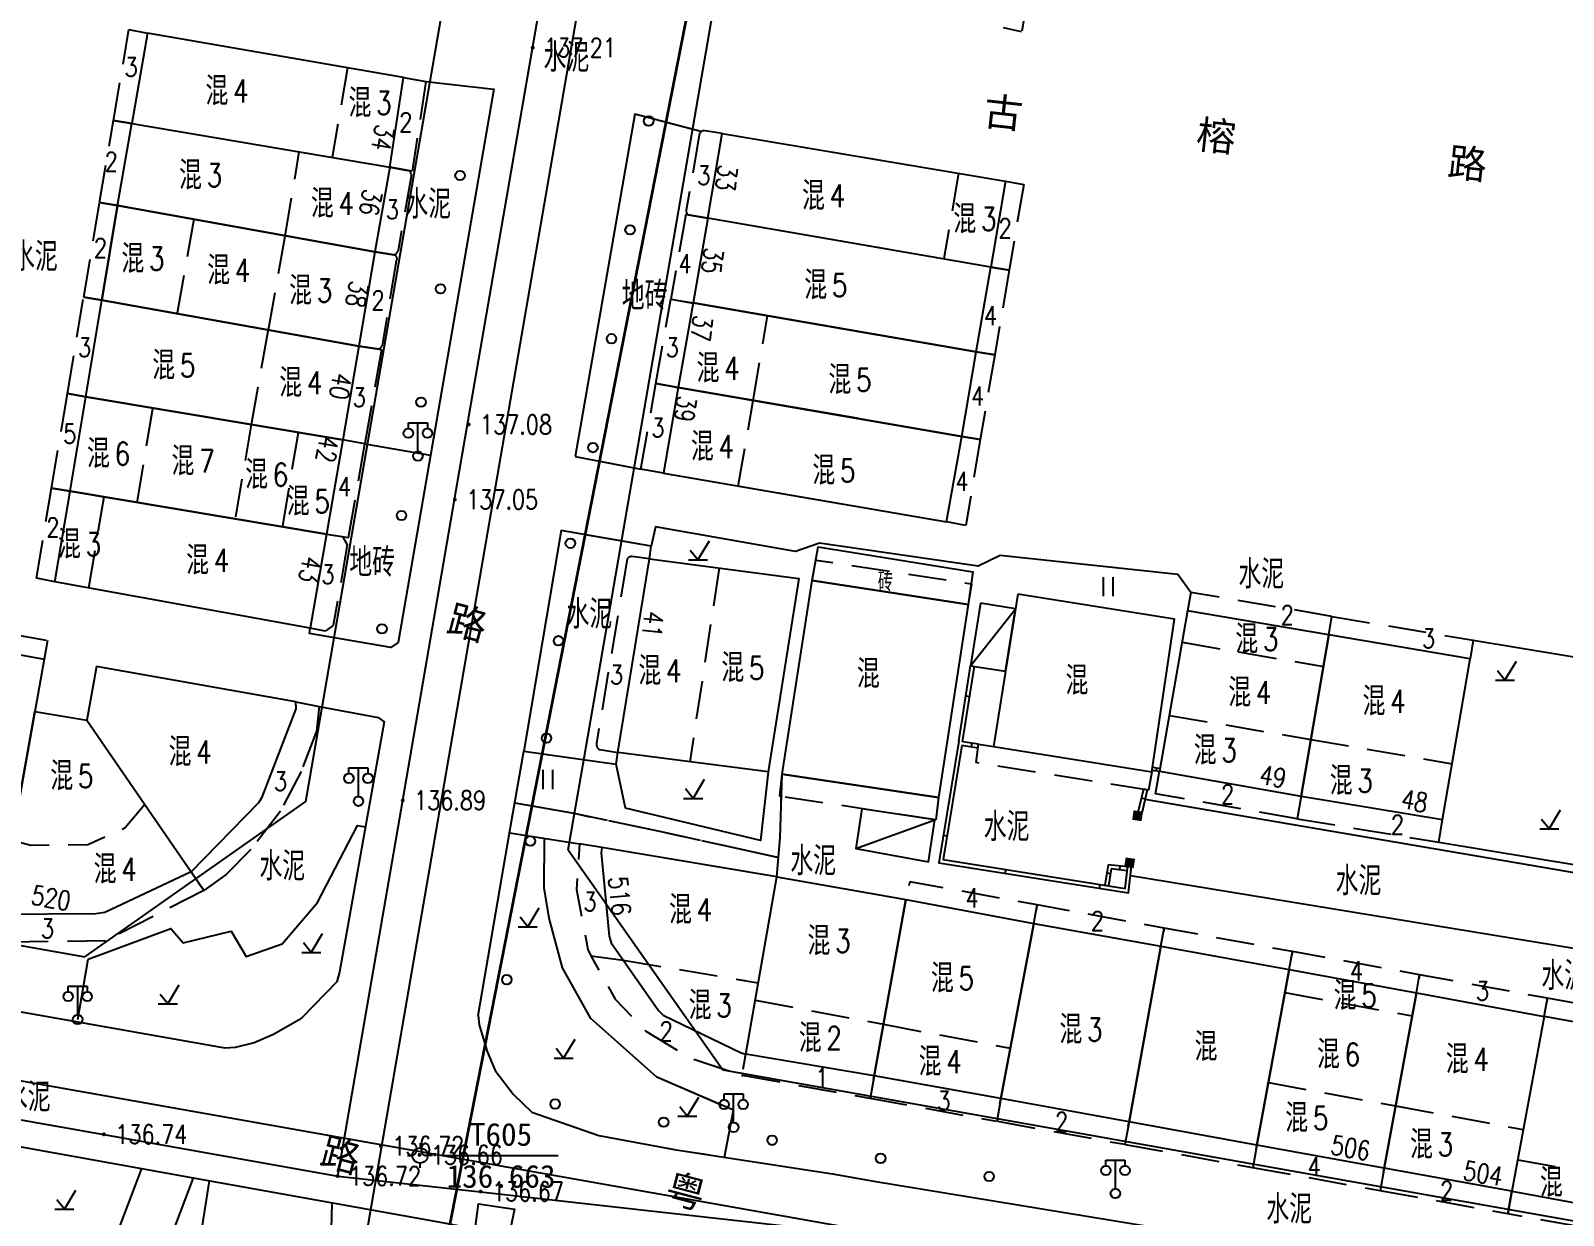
# Model space of a CAD drawing. Extents: x 529262 to 576451, y 2694391 to 2717535.
# Drawn here: x 563780.8 to 563861.3, y 2710613.9 to 2710676 of the extents above; entities that cross this region are included whole.
import ezdxf
from ezdxf.enums import TextEntityAlignment as Align
from ezdxf.xclip import XClip

# ---------------------------------------------------------------- set-up
doc = ezdxf.new("R2010")
doc.units = 0
doc.header["$XCLIPFRAME"] = 0
for name, pattern in [('ACAD_ISO12W100', [22, 12, -3, 0.5, -3, 0.5, -3]), ('X2', [10, 8, -2]), ('X3', [5, 4, -1]), ('X5', [3, 2, -1])]:
    doc.linetypes.add(name, pattern=pattern)
for name, color, linetype in [('DLDW', 8, 'Continuous'), ('DLSS', 4, 'Continuous'), ('DMTZ', 8, 'Continuous'), ('GCD', 8, 'Continuous'), ('JMD', 8, 'Continuous'), ('KZD', 8, 'Continuous'), ('PP-COM', 7, 'Continuous'), ('RD-中线', 40, 'Continuous'), ('RD-红线', 7, 'Continuous'), ('ZBTZ', 8, 'Continuous'), ('ZJ', 7, 'Continuous'), ('污水管径标注_W10-', 202, 'Continuous')]:
    doc.layers.add(name, color=color, linetype=linetype)
doc.layers.add('控制界线1', color=30, linetype='ACAD_ISO12W100', lineweight=35)
doc.styles.add('HZ', font='rs.shx', dxfattribs={"width": 0.8, "bigfont": 'hztxt.shx'})
doc.styles.add('等线体', font='simhei.ttf')
doc.linetypes.add('10422', pattern='A,0.75,[150,AAA.SHX,S=0.5,R=0,X=0,Y=0.5],1.5,[177,AAA.SHX,S=1,R=0,X=0,Y=0.4],0.75', length=3)
doc.linetypes.add('1161', pattern='A,0,[149,AAA.SHX,S=0.15,R=0,X=0,Y=0],-1.6', length=1.6)

# ---------------------------------------------------------------- blocks, each defined once
blk = doc.blocks.new('A$C19FD0107')
at = {"layer": 'RD-中线', "color": 8, "linetype": 'Continuous', "flags": 128}
blk.add_lwpolyline([(-7218.27, 16113.779), (-7175.488, 16361.54)], dxfattribs=at)
at = {"layer": 'RD-中线', "color": 8}
blk.add_lwpolyline([(-7111.179, 16211.495), (-7285.198, 16242.331, -0.001777), (-7286.247, 16242.521), (-7291.872, 16243.559, 0.00249), (-7293.342, 16243.822), (-7418.595, 16265.649, 0.000151), (-7418.892, 16265.7), (-7433.311, 16268.204)], format="xyb", dxfattribs=at)
at = {"layer": 'RD-红线', "color": 8, "linetype": 'Continuous', "flags": 128}
for points in [[(-7202.711, 16245.024), (-7201.856, 16249.972), (-7188.002, 16330.204), (-7186.64, 16338.09), (-7186.3, 16340.062)], [(-7188.941, 16242.495), (-7188.093, 16247.4), (-7172.843, 16335.72), (-7172.502, 16337.69)], [(-7267.793, 16246.356), (-7262.878, 16245.485), (-7219.255, 16237.755), (-7214.31, 16236.879)], [(-7180.831, 16230.946), (-7126.754, 16221.364)]]:
    blk.add_lwpolyline(points, dxfattribs=at)
at = {"layer": 'RD-红线', "color": 8}
for points in [[(-7214.31, 16236.879), (-7202.711, 16245.024, 0.415499)], [(-7188.941, 16242.495), (-7180.831, 16230.946, 0.412929)]]:
    blk.add_lwpolyline(points, format="xyb", dxfattribs=at)
blk = doc.blocks.new('GC200')
at = {"linetype": 'Continuous', "const_width": 0.2, "flags": 128}
blk.add_lwpolyline([(-0.1, 0, 1), (0.1, 0, 1)], format="xyb", close=True, dxfattribs=at)
blk = doc.blocks.new('gc123')
at = {"color": 8}
for p, q in [((0, 0), (1.2, 2)), ((-1, 0), (1, 0)), ((0, 0), (-0.8, 1))]:
    blk.add_line(p, q, dxfattribs=at)
blk = doc.blocks.new('gc097')
at = {"color": 8}
for p, q in [((-1, 2.9), (-1, 3.5)), ((-1, 3.5), (1, 3.5)), ((0, 0.5), (0, 3.5)), ((1, 3.5), (1, 2.9))]:
    blk.add_line(p, q, dxfattribs=at)
for centre in [(-1, 2.4), (1, 2.4), (0, 0)]:
    blk.add_circle(centre, 0.5, dxfattribs=at)
blk = doc.blocks.new('gc170')
at = {"color": 8, "linetype": 'Continuous'}
blk.add_circle((0, 0), 0.5, dxfattribs=at)
blk = doc.blocks.new('gc121')
at = {"color": 8}
for p, q in [((-0.5, -1), (-0.5, 1)), ((0.5, -1), (0.5, 1))]:
    blk.add_line(p, q, dxfattribs=at)
blk = doc.blocks.new('gc116')
at = {"color": 8}
for p, q in [((-1.3, 0), (-0.8, 0)), ((0, 1.3), (0, 0.8)), ((1.3, 0), (0.8, 0)), ((0, -1.3), (0, -0.8))]:
    blk.add_line(p, q, dxfattribs=at)
blk.add_circle((0, 0), 0.8, dxfattribs=at)
blk.add_point((0, 0), dxfattribs=at)
blk = doc.blocks.new('gc002')
at = {"color": 8, "const_width": 1}
blk.add_lwpolyline([(-0.5, 0), (0.5, 0)], dxfattribs=at)

msp = doc.modelspace()

# ---------------------------------------------------------------- linework, layer by layer
at = {"layer": 'DLSS', "linetype": 'Continuous'}
for points in [[(563801.579, 2710673.368), (563805.144, 2710672.969), (563800.127, 2710643.967), (563799.742, 2710643.704), (563795.469, 2710644.428), (563795.502, 2710644.722)], [(563816.006, 2710670.755), (563812.546, 2710671.667), (563809.407, 2710653.717)], [(563816.006, 2710670.755), (563814.187, 2710671.234)], [(563813.32, 2710648.349), (563813.4, 2710649.005), (563808.67, 2710649.838), (563806.71, 2710638.264), (563811.564, 2710637.582)], [(563813.32, 2710648.349), (563813.4, 2710649.005), (563809.946, 2710649.613)], [(563795.984, 2710640.601), (563799.071, 2710640.034), (563799.399, 2710639.802), (563797.051, 2710626.684), (563796.905, 2710626.176), (563795.097, 2710624.302), (563794.899, 2710624.158), (563793.594, 2710623.41), (563792.564, 2710622.977), (563791.577, 2710622.734), (563791.058, 2710622.687)], [(563807.693, 2710638.126), (563811.564, 2710637.582)], [(563804.328, 2710624.409), (563804.369, 2710623.918), (563804.789, 2710622.518), (563805.207, 2710621.529), (563806.168, 2710620.268), (563807.143, 2710619.341), (563810.645, 2710618.111), (563814.713, 2710617.363), (563816.472, 2710617.094)], [(563804.693, 2710622.835), (563804.789, 2710622.518), (563805.207, 2710621.529), (563806.168, 2710620.268), (563807.143, 2710619.341), (563810.645, 2710618.111), (563814.713, 2710617.363), (563822.905, 2710616.109), (563825.082, 2710615.726), (563861.359, 2710609.766)]]:
    msp.add_lwpolyline(points, dxfattribs=at)
at = {"layer": 'DLSS', "linetype": 'Continuous', "flags": 128}
for points in [[(563809.407, 2710653.717), (563812.856, 2710653.05)], [(563810.702, 2710653.467), (563812.856, 2710653.05)], [(563804.328, 2710624.409), (563805.972, 2710633.975), (563809.642, 2710633.4)], [(563806.851, 2710633.837), (563809.642, 2710633.4)], [(563791.058, 2710622.687), (563735.774, 2710632.446)], [(563779.481, 2710617.672), (563786.666, 2710616.38)], [(563789.377, 2710615.893), (563802.436, 2710613.545), (563804.162, 2710613.23)]]:
    msp.add_lwpolyline(points, dxfattribs=at)
at = {"layer": 'DLSS', "linetype": 'X3', "flags": 128}
for points in [[(563806.245, 2710635.563), (563809.336, 2710635.006), (563813.841, 2710634.062), (563820.079, 2710632.697)], [(563807.158, 2710635.398), (563809.336, 2710635.006), (563813.841, 2710634.062), (563820.079, 2710632.697)]]:
    msp.add_lwpolyline(points, dxfattribs=at)
at = {"layer": 'DLSS', "linetype": 'Continuous', "flags": 128}
for points, elevation in [([(563864.998, 2710631.351), (563839.318, 2710635.732)], 136.428), ([(563838.547, 2710631.749), (563864.998, 2710627.405)], -527.275), ([(563789.377, 2710615.893), (563787.317, 2710610.501)], 136.764)]:
    msp.add_lwpolyline(points, dxfattribs=dict(at, elevation=elevation))
at = {"layer": 'DLSS', "linetype": 'X2', "elevation": 136.764, "flags": 128}
msp.add_lwpolyline([(563786.666, 2710616.38), (563784.227, 2710609.998), (563783.523, 2710608.666), (563782.875, 2710607.672), (563781.846, 2710606.263), (563781.769, 2710606.196), (563780.615, 2710605.52), (563779.704, 2710605.128), (563776.34, 2710604.128), (563775.255, 2710603.806)], dxfattribs=at)
at = {"layer": 'DMTZ', "linetype": '10422', "flags": 128}
msp.add_lwpolyline([(563804.162, 2710613.23), (563804.333, 2710614.528), (563806.222, 2710614.245), (563805.949, 2710612.921)], dxfattribs=at)
msp.add_lwpolyline([(563804.162, 2710613.23), (563804.333, 2710614.528), (563806.222, 2710614.245), (563805.949, 2710612.921)], dxfattribs=at)
at = {"layer": 'JMD', "linetype": 'Continuous'}
for p, q in [((563830.159, 2710642.744), (563832.505, 2710645.728)), ((563829.909, 2710641.164), (563830.106, 2710641.132)), ((563830.217, 2710638.684), (563830.185, 2710638.486)), ((563839.904, 2710637.239), (563839.926, 2710637.388)), ((563839.324, 2710635.756), (563839.129, 2710635.802)), ((563824.142, 2710633.157), (563828.28, 2710634.671)), ((563824.142, 2710633.157), (563828.28, 2710634.671)), ((563828.722, 2710633.859), (563828.919, 2710633.827)), ((563831.981, 2710631.865), (563832.012, 2710632.062)), ((563837.984, 2710632.24), (563837.961, 2710632.041)), ((563838.603, 2710632.231), (563838.404, 2710632.254)), ((563836.919, 2710631.081), (563836.951, 2710631.279)), ((563837.298, 2710631.883), (563837.495, 2710631.852))]:
    msp.add_line(p, q, dxfattribs=at)
at = {"layer": 'JMD', "linetype": 'X5'}
for points in [[(563832.71, 2710681.116), (563833.68, 2710680.95), (563832.83, 2710675.984), (563831.875, 2710676.191)], [(563786.155, 2710671.168), (563785.192, 2710671.331), (563785.997, 2710676.101), (563786.977, 2710675.917)], [(563785.41, 2710666.865), (563784.465, 2710667.024), (563785.192, 2710671.331), (563786.155, 2710671.168)], [(563784.574, 2710661.911), (563783.629, 2710662.07), (563784.465, 2710667.024), (563785.41, 2710666.865)], [(563816.366, 2710666.201), (563815.212, 2710666.398), (563814.43, 2710661.97), (563815.601, 2710661.759)], [(563816.366, 2710666.201), (563815.212, 2710666.398), (563814.43, 2710661.97), (563815.601, 2710661.759)], [(563831.219, 2710663.649), (563832.18, 2710663.485), (563831.423, 2710659.042), (563830.456, 2710659.206)], [(563783.746, 2710656.85), (563782.776, 2710657.014), (563783.629, 2710662.07), (563784.574, 2710661.911)], [(563814.812, 2710657.337), (563813.649, 2710657.542), (563814.43, 2710661.97), (563815.596, 2710661.764)], [(563814.812, 2710657.337), (563813.649, 2710657.542), (563814.43, 2710661.97), (563815.596, 2710661.764)], [(563830.465, 2710659.205), (563831.423, 2710659.042), (563830.665, 2710654.598), (563829.702, 2710654.762)], [(563782.913, 2710651.899), (563781.941, 2710652.062), (563782.776, 2710657.014), (563783.746, 2710656.85)], [(563814.04, 2710652.842), (563812.856, 2710653.05), (563813.649, 2710657.542), (563814.812, 2710657.337)], [(563814.04, 2710652.842), (563812.856, 2710653.05), (563813.649, 2710657.542), (563814.812, 2710657.337)], [(563796.365, 2710649.635), (563797.519, 2710649.476), (563798.381, 2710654.379), (563797.221, 2710654.583)], [(563829.702, 2710654.762), (563830.665, 2710654.598), (563829.9, 2710650.104), (563828.889, 2710650.28)], [(563782.113, 2710647.144), (563781.145, 2710647.342), (563781.941, 2710652.062), (563782.913, 2710651.899)], [(563796.365, 2710649.635), (563797.209, 2710649.519), (563797.451, 2710649.081), (563796.721, 2710644.859), (563796.293, 2710644.556), (563795.502, 2710644.722)], [(563848.95, 2710644.361), (563849.115, 2710645.333), (563841.703, 2710646.588), (563841.539, 2710645.617)], [(563776.558, 2710643.999), (563776.735, 2710644.976), (563781.736, 2710644.07), (563781.552, 2710643.088)], [(563848.951, 2710644.364), (563849.115, 2710645.333), (563856.526, 2710644.079), (563856.362, 2710643.108)], [(563794.766, 2710640.851), (563795.984, 2710640.601), (563795.845, 2710639.313), (563795.033, 2710637.206), (563793.95, 2710635.124), (563792.404, 2710633.106), (563791.103, 2710631.791), (563789.936, 2710630.962), (563789.936, 2710630.962), (563789.271, 2710631.946)], [(563839.661, 2710637.176), (563839.494, 2710636.228), (563830.442, 2710637.666), (563830.577, 2710638.628), (563831.364, 2710638.504)], [(563820.275, 2710635.878), (563820.151, 2710635.897), (563820.276, 2710637.062)], [(563828.466, 2710635.827), (563828.341, 2710634.662), (563820.151, 2710635.897), (563820.276, 2710637.062)], [(563847.496, 2710635.912), (563847.287, 2710634.723), (563839.863, 2710636.025), (563840.072, 2710637.214)], [(563847.496, 2710635.912), (563847.287, 2710634.723), (563854.712, 2710633.498), (563854.921, 2710634.687)], [(563789.271, 2710631.946), (563789.936, 2710630.962), (563784.771, 2710628.316), (563778.857, 2710628.24), (563779.152, 2710629.693)]]:
    msp.add_lwpolyline(points, dxfattribs=at)
at = {"layer": 'JMD', "linetype": 'Continuous', "flags": 128}
for points, elevation in [([(563800.404, 2710673.588), (563786.977, 2710675.917), (563786.155, 2710671.168), (563799.683, 2710668.892)], -527.145), ([(563817.123, 2710670.653), (563831.985, 2710668.154), (563831.219, 2710663.649), (563816.366, 2710666.201)], 137.275), ([(563830.676, 2710646.017), (563830.159, 2710642.744), (563831.988, 2710642.455), (563832.505, 2710645.728)], -527.808)]:
    msp.add_lwpolyline(points, close=True, dxfattribs=dict(at, elevation=elevation))
at = {"layer": 'JMD', "linetype": 'X5', "flags": 128}
for points in [[(563797.462, 2710674.098), (563796.671, 2710669.399)], [(563786.43, 2710651.307), (563787.263, 2710656.259)], [(563821.852, 2710647.208), (563822.041, 2710648.286), (563822.764, 2710648.175)], [(563821.852, 2710647.208), (563822.041, 2710648.286), (563830.206, 2710647.036), (563830.036, 2710645.956)], [(563841.252, 2710643.976), (563848.664, 2710642.7)], [(563779.851, 2710633.597), (563780.852, 2710633.337), (563783.839, 2710633.369), (563785.808, 2710634.255), (563786.836, 2710635.478)], [(563810.813, 2710633.217), (563809.642, 2710633.4), (563809.479, 2710631.011), (563810.079, 2710627.874), (563810.228, 2710627.542), (563811.508, 2710625.27), (563813.119, 2710623.587), (563815.396, 2710622.207), (563817.372, 2710621.537)], [(563810.813, 2710633.217), (563809.642, 2710633.4), (563809.479, 2710631.011), (563810.079, 2710627.874), (563810.228, 2710627.542), (563811.508, 2710625.27), (563813.119, 2710623.587), (563815.396, 2710622.207), (563818.176, 2710621.264), (563818.176, 2710621.264), (563818.363, 2710622.386)], [(563833.471, 2710629.223), (563833.649, 2710630.201), (563826.968, 2710631.421), (563826.764, 2710630.485)], [(563840.141, 2710628.048), (563840.141, 2710628.048), (563840.312, 2710628.985), (563833.649, 2710630.201), (563833.471, 2710629.223)], [(563846.865, 2710626.815), (563847.037, 2710627.758), (563840.312, 2710628.985), (563840.141, 2710628.048)], [(563853.543, 2710625.593), (563853.715, 2710626.539), (563847.037, 2710627.758), (563846.865, 2710626.815)], [(563860.241, 2710624.351), (563860.417, 2710625.315), (563853.715, 2710626.539), (563853.543, 2710625.593)], [(563864.998, 2710624.479), (563860.417, 2710625.315), (563860.241, 2710624.351)], [(563825.094, 2710621.241), (563824.879, 2710620.053), (563818.176, 2710621.264), (563818.363, 2710622.386)], [(563831.741, 2710620.046), (563831.525, 2710618.851), (563824.879, 2710620.053), (563825.094, 2710621.241)], [(563838.472, 2710618.835), (563838.255, 2710617.635), (563831.525, 2710618.851), (563831.741, 2710620.046)], [(563845.176, 2710617.612), (563844.961, 2710616.423), (563838.255, 2710617.635), (563838.472, 2710618.835)], [(563851.859, 2710616.407), (563851.643, 2710615.215), (563844.961, 2710616.423), (563845.176, 2710617.612)], [(563858.549, 2710615.191), (563858.335, 2710614.006), (563851.643, 2710615.215), (563851.859, 2710616.407)], [(563864.998, 2710612.802), (563858.335, 2710614.006), (563858.549, 2710615.191)]]:
    msp.add_lwpolyline(points, dxfattribs=at)
at = {"layer": 'JMD', "linetype": 'X5'}
for points, elevation in [([(563800.404, 2710673.588), (563801.579, 2710673.368), (563800.858, 2710668.672), (563799.683, 2710668.892)], -527.145), ([(563831.985, 2710668.154), (563832.944, 2710667.969), (563832.18, 2710663.485), (563831.219, 2710663.649)], 137.275), ([(563798.067, 2710659.504), (563799.251, 2710659.32), (563798.381, 2710654.379), (563797.221, 2710654.583)], -525.744)]:
    msp.add_lwpolyline(points, dxfattribs=dict(at, elevation=elevation))
at = {"layer": 'JMD', "linetype": 'Continuous', "flags": 128}
for points in [[(563799.683, 2710668.892), (563798.91, 2710664.447), (563785.41, 2710666.865), (563786.155, 2710671.168), (563786.155, 2710671.168)], [(563798.067, 2710659.504), (563784.574, 2710661.911), (563785.41, 2710666.865), (563798.91, 2710664.447)], [(563816.366, 2710666.201), (563815.596, 2710661.764), (563830.456, 2710659.206), (563831.219, 2710663.649)], [(563797.221, 2710654.583), (563783.746, 2710656.85), (563784.574, 2710661.911), (563798.067, 2710659.504)], [(563815.596, 2710661.764), (563814.812, 2710657.337), (563829.702, 2710654.762), (563830.456, 2710659.206)], [(563796.365, 2710649.635), (563782.913, 2710651.899), (563783.746, 2710656.85), (563797.221, 2710654.583)], [(563814.812, 2710657.337), (563814.04, 2710652.842), (563828.889, 2710650.28), (563829.702, 2710654.762)], [(563782.913, 2710651.899), (563796.365, 2710649.635), (563795.502, 2710644.722), (563782.113, 2710647.144)], [(563821.852, 2710647.208), (563822.162, 2710648.973), (563830.279, 2710647.674), (563830.036, 2710645.956)], [(563813.32, 2710648.349), (563821.152, 2710647.318), (563819.532, 2710637.174), (563811.658, 2710638.194)], [(563813.32, 2710648.349), (563821.152, 2710647.318), (563819.532, 2710637.174), (563811.658, 2710638.194)], [(563821.852, 2710647.208), (563830.036, 2710645.956), (563828.466, 2710635.827), (563820.276, 2710637.062)], [(563832.626, 2710646.492), (563831.364, 2710638.504), (563839.661, 2710637.176), (563840.853, 2710645.191)], [(563841.539, 2710645.617), (563840.072, 2710637.214), (563847.496, 2710635.912), (563848.95, 2710644.361)], [(563776.558, 2710643.999), (563781.552, 2710643.088), (563779.152, 2710629.693), (563774.166, 2710630.613)], [(563848.95, 2710644.361), (563847.496, 2710635.912), (563854.921, 2710634.687), (563856.362, 2710643.108)], [(563784.295, 2710642.697), (563783.799, 2710639.883), (563783.799, 2710639.883), (563789.271, 2710631.946), (563792.813, 2710635.567), (563792.996, 2710635.853), (563794.77, 2710640.49), (563794.766, 2710640.851), (563784.295, 2710642.697)], [(563781.06, 2710640.342), (563783.799, 2710639.883), (563789.271, 2710631.946), (563784.735, 2710629.807), (563784.261, 2710629.732), (563784.261, 2710629.732), (563779.152, 2710629.693)], [(563824.457, 2710635.248), (563824.142, 2710633.157), (563827.947, 2710632.46), (563828.28, 2710634.671)], [(563819.997, 2710631.673), (563810.813, 2710633.217), (563810.774, 2710632.931), (563811.197, 2710628.572), (563811.3, 2710628.224), (563811.3, 2710628.224), (563813.781, 2710624.66), (563814.024, 2710624.428), (563818.127, 2710622.448), (563818.363, 2710622.386)], [(563819.997, 2710631.673), (563826.764, 2710630.485), (563825.094, 2710621.241), (563818.363, 2710622.386)], [(563826.764, 2710630.485), (563833.471, 2710629.223), (563831.741, 2710620.046), (563825.094, 2710621.241)], [(563833.471, 2710629.223), (563840.141, 2710628.048), (563838.472, 2710618.835), (563831.741, 2710620.046)], [(563840.141, 2710628.048), (563846.865, 2710626.815), (563845.176, 2710617.612), (563838.472, 2710618.835)], [(563846.865, 2710626.815), (563853.543, 2710625.593), (563851.859, 2710616.407), (563845.176, 2710617.612)], [(563853.543, 2710625.593), (563860.241, 2710624.351), (563858.549, 2710615.191), (563851.859, 2710616.407)]]:
    msp.add_lwpolyline(points, close=True, dxfattribs=at)
at = {"layer": 'JMD', "linetype": 'X5'}
for points in [[(563817.123, 2710670.653), (563816.223, 2710670.794, 0.421232), (563815.914, 2710670.563), (563815.242, 2710666.634, 0.265043), (563815.336, 2710666.377), (563816.366, 2710666.201)], [(563817.123, 2710670.653), (563816.223, 2710670.794, 0.421232), (563815.914, 2710670.563), (563815.242, 2710666.634, 0.265043), (563815.336, 2710666.377), (563816.366, 2710666.201)], [(563799.683, 2710668.892), (563800.623, 2710668.716, -0.316582), (563800.82, 2710668.502), (563800.123, 2710664.521, -0.298089), (563799.901, 2710664.284), (563798.91, 2710664.447)], [(563813.32, 2710648.349), (563812.383, 2710648.465, 0.328823), (563812.134, 2710648.325), (563810.527, 2710638.665, 0.350571), (563810.703, 2710638.35), (563811.658, 2710638.194)], [(563813.32, 2710648.349), (563812.383, 2710648.465, 0.328823), (563812.134, 2710648.325), (563810.527, 2710638.665, 0.350571), (563810.703, 2710638.35), (563811.658, 2710638.194)]]:
    msp.add_lwpolyline(points, format="xyb", dxfattribs=at)
at = {"layer": 'JMD', "linetype": 'Continuous', "elevation": 137.275, "flags": 128}
msp.add_lwpolyline([(563826.075, 2710664.533), (563816.366, 2710666.201), (563817.123, 2710670.653), (563826.979, 2710668.996)], dxfattribs=at)
at = {"layer": 'JMD', "linetype": 'X5', "flags": 128}
for points, elevation in [([(563794.199, 2710665.291), (563794.94, 2710669.69)], -504.969), ([(563829.53, 2710668.563), (563828.758, 2710664.072)], -516.956), ([(563789.409, 2710666.149), (563788.527, 2710661.206)], -515.053), ([(563793.315, 2710660.352), (563794.199, 2710665.291)], -504.969), ([(563818.744, 2710656.657), (563819.508, 2710661.091)], 137.252), ([(563818.744, 2710656.657), (563819.508, 2710661.091)], 137.252), ([(563792.43, 2710655.389), (563793.315, 2710660.352)], -504.969), ([(563817.971, 2710652.162), (563818.744, 2710656.657)], 137.252), ([(563817.971, 2710652.162), (563818.744, 2710656.657)], 137.252), ([(563791.615, 2710650.546), (563792.43, 2710655.389)], -504.969), ([(563794.076, 2710650.087), (563794.898, 2710654.974)], -507.782), ([(563783.893, 2710646.822), (563784.696, 2710651.598)], -516.064), ([(563816.965, 2710647.869), (563815.425, 2710637.706)], 137.24), ([(563816.965, 2710647.869), (563815.425, 2710637.706)], 137.24), ([(563840.594, 2710640.143), (563848.006, 2710638.875)], -515.304), ([(563848.006, 2710638.875), (563855.42, 2710637.606)], -515.304), ([(563810.228, 2710627.542), (563811.934, 2710627.313)], -651.892), ([(563810.228, 2710627.542), (563811.934, 2710627.313)], -651.892), ([(563811.934, 2710627.313), (563818.324, 2710626.238)], -651.892), ([(563811.934, 2710627.313), (563819.02, 2710626.121)], -651.892), ([(563846.645, 2710625.608), (563853.321, 2710624.384)], -509.636), ([(563818.86, 2710625.213), (563825.582, 2710623.946)], -511.717), ([(563825.582, 2710623.946), (563832.239, 2710622.691)], -511.717), ([(563845.777, 2710620.891), (563852.456, 2710619.667)], -509.921), ([(563852.456, 2710619.667), (563859.147, 2710618.431)], -509.921), ([(563858.861, 2710616.836), (563864.998, 2710615.728)], -512.88)]:
    msp.add_lwpolyline(points, dxfattribs=dict(at, elevation=elevation))
at = {"layer": 'JMD', "linetype": 'Continuous'}
for points in [[(563785.41, 2710666.865), (563784.574, 2710661.911)], [(563811.658, 2710638.194), (563813.32, 2710648.349)], [(563811.658, 2710638.194), (563813.32, 2710648.349)], [(563821.852, 2710647.208), (563822.547, 2710647.102)], [(563821.852, 2710647.208), (563830.036, 2710645.956)], [(563820.276, 2710637.062), (563820.507, 2710637.027)], [(563820.276, 2710637.062), (563828.466, 2710635.827)], [(563839.675, 2710637.274), (563840.072, 2710637.214)], [(563839.697, 2710637.422), (563840.097, 2710637.362)], [(563839.153, 2710635.035), (563839.438, 2710636.237)]]:
    msp.add_lwpolyline(points, dxfattribs=at)
at = {"layer": 'JMD', "linetype": 'Continuous', "flags": 128}
for points in [[(563826.075, 2710664.533), (563816.366, 2710666.201), (563815.596, 2710661.764), (563825.181, 2710660.114)], [(563825.181, 2710660.114), (563815.596, 2710661.764), (563814.812, 2710657.337), (563824.287, 2710655.698)], [(563824.287, 2710655.698), (563814.812, 2710657.337), (563814.04, 2710652.842), (563823.382, 2710651.23)], [(563822.547, 2710647.102), (563821.852, 2710647.208), (563822.162, 2710648.973), (563822.902, 2710648.855)], [(563820.507, 2710637.027), (563820.276, 2710637.062), (563821.852, 2710647.208), (563822.547, 2710647.102)], [(563829.534, 2710638.793), (563830.159, 2710642.744)], [(563829.732, 2710638.762), (563830.356, 2710642.713)], [(563829.534, 2710638.793), (563828.485, 2710632.419), (563838.442, 2710630.84), (563838.603, 2710632.231)], [(563829.699, 2710638.564), (563828.715, 2710632.585), (563838.267, 2710631.07), (563838.404, 2710632.254)], [(563830.549, 2710638.428), (563829.699, 2710638.564)], [(563830.576, 2710638.627), (563829.732, 2710638.761)], [(563838.953, 2710635.06), (563839.243, 2710636.283)], [(563839.153, 2710635.035), (563839.438, 2710636.237)], [(563839.243, 2710636.283), (563839.438, 2710636.237)], [(563819.442, 2710631.766), (563810.813, 2710633.217), (563810.774, 2710632.931), (563811.197, 2710628.572), (563811.3, 2710628.224), (563811.3, 2710628.224), (563813.781, 2710624.66), (563814.024, 2710624.428), (563817.607, 2710622.699)], [(563837.365, 2710632.312), (563837.196, 2710631.24)], [(563838.397, 2710632.192), (563837.365, 2710632.312)], [(563837.533, 2710632.091), (563837.393, 2710631.209)], [(563838.374, 2710631.993), (563837.533, 2710632.091)], [(563864.998, 2710623.489), (563860.241, 2710624.351), (563858.549, 2710615.191), (563864.998, 2710614.004)]]:
    msp.add_lwpolyline(points, dxfattribs=at)
at = {"layer": 'JMD', "linetype": 'X5', "elevation": -527.118}
msp.add_lwpolyline([(563798.91, 2710664.447), (563799.901, 2710664.284, -0.594311), (563800.016, 2710663.954), (563799.29, 2710659.541, -0.378555), (563799.015, 2710659.357), (563798.067, 2710659.504)], format="xyb", dxfattribs=at)
at = {"layer": 'KZD', "linetype": 'Continuous'}
for p in [(563802.523, 2710617.065), (563803.562, 2710617.065)]:
    msp.add_line(p, (563808.523, 2710617.065), dxfattribs=at)
at = {"layer": 'ZBTZ', "linetype": '1161', "flags": 128}
for points in [[(563798.381, 2710654.379), (563801.825, 2710653.783)], [(563805.972, 2710633.975), (563806.71, 2710638.264)], [(563854.712, 2710633.498), (563862.111, 2710632.278)], [(563786.666, 2710616.38), (563789.377, 2710615.893)]]:
    msp.add_lwpolyline(points, dxfattribs=at)
at = {"layer": 'ZBTZ', "linetype": '1161'}
for points in [[(563822.945, 2710649.069), (563822.221, 2710649.174), (563820.969, 2710648.734), (563813.626, 2710650.025), (563813.4, 2710649.005)], [(563841.703, 2710646.588), (563841.02, 2710647.523), (563831.715, 2710648.526), (563830.56, 2710647.961), (563822.221, 2710649.174), (563820.969, 2710648.734), (563813.626, 2710650.025), (563813.4, 2710649.005)], [(563819.532, 2710637.174), (563819.129, 2710633.575), (563812.06, 2710635.272), (563811.564, 2710637.582), (563811.658, 2710638.194)], [(563819.532, 2710637.174), (563819.129, 2710633.575), (563812.06, 2710635.272), (563811.564, 2710637.582), (563811.658, 2710638.194)], [(563819.997, 2710631.673), (563820.162, 2710633.723), (563820.276, 2710637.062)], [(563820.227, 2710635.643), (563820.276, 2710637.062)], [(563783.314, 2710624.201), (563783.866, 2710627.367), (563788.198, 2710628.964), (563788.849, 2710628.214), (563791.365, 2710628.835), (563792.145, 2710627.497), (563794.046, 2710628.167), (563795.89, 2710630.324), (563797.986, 2710634.37), (563798.413, 2710634.294)], [(563817.008, 2710619.741), (563813.693, 2710621.165), (563810.229, 2710624.255), (563808.744, 2710626.898), (563808.051, 2710629.505), (563807.791, 2710631.104), (563807.796, 2710633.661)], [(563817.24, 2710616.976), (563817.718, 2710619.436), (563813.693, 2710621.165), (563810.229, 2710624.255), (563808.744, 2710626.898), (563808.051, 2710629.505), (563807.791, 2710631.104), (563807.796, 2710633.661)], [(563796.563, 2710610.467), (563796.663, 2710614.565)]]:
    msp.add_lwpolyline(points, dxfattribs=at)
at = {"layer": 'ZBTZ', "linetype": '1161', "flags": 128}
for points, elevation in [([(563856.526, 2710644.079), (563863.927, 2710642.853)], -525.031), ([(563789.402, 2710610.519), (563790.232, 2710615.739)], 137.121)]:
    msp.add_lwpolyline(points, dxfattribs=dict(at, elevation=elevation))
at = {"layer": '控制界线1', "color": 252, "linetype": 'Continuous', "flags": 128}
msp.add_lwpolyline([(563799.098, 2710594.307), (563836.688, 2710785.949)], dxfattribs=at)
msp.add_lwpolyline([(563799.098, 2710594.307), (563836.688, 2710785.949)], dxfattribs=at)
msp.add_lwpolyline([(563799.098, 2710594.307), (563836.688, 2710785.949)], dxfattribs=at)
at = {"layer": '污水管径标注_W10-'}
for points in [[(563796.965, 2710615.988), (563800.368, 2710635.696), (563803.09, 2710651.463), (563807.174, 2710675.113), (563809.216, 2710686.938), (563810.577, 2710694.821), (563814.321, 2710716.5)], [(563607.436, 2710649.488), (563627.132, 2710646.014), (563642.889, 2710643.235), (563646.828, 2710642.54), (563666.524, 2710639.066), (563676.372, 2710637.329), (563686.22, 2710635.592), (563705.916, 2710632.118), (563709.855, 2710631.423), (563725.61, 2710628.632), (563745.303, 2710625.142), (563757.578, 2710622.967), (563764.996, 2710621.653), (563784.689, 2710618.163), (563796.965, 2710615.988), (563804.452, 2710615.153), (563824.329, 2710612.938), (563845.489, 2710610.58), (563863.911, 2710607.316), (563885.041, 2710603.571)]]:
    msp.add_lwpolyline(points, dxfattribs=at)

# ---------------------------------------------------------------- block references
at = {"layer": 'DLDW', "color": 252, "linetype": 'Continuous', "xscale": 0.5, "yscale": 0.5, "zscale": 0.5}
for p in [(563801.162, 2710653.736), (563798.043, 2710635.64), (563783.314, 2710624.201, -0.097), (563817.725, 2710618.545), (563817.725, 2710618.545), (563837.754, 2710615.079)]:
    msp.add_blockref('gc097', p, dxfattribs=at)
at = {"layer": 'GCD', "linetype": 'Continuous'}
ref = msp.add_blockref('GC200', (563807.182, 2710675.149, 137.21), dxfattribs=dict(at, xscale=0.5, yscale=0.5, zscale=0.5))
ref.add_attrib('height', '137.21', dxfattribs={"linetype": 'Continuous', "height": 1, "style": 'HZ', "width": 0.8}).set_placement((563807.782, 2710675.149, 137.21), align=Align.MIDDLE_LEFT)
ref = msp.add_blockref('GC200', (563803.823, 2710655.393, 137.08), dxfattribs=dict(at, xscale=0.5, yscale=0.5, zscale=0.5))
ref.add_attrib('height', '137.08', dxfattribs={"linetype": 'Continuous', "height": 1, "style": 'HZ', "width": 0.8}).set_placement((563804.423, 2710655.393, 137.08), align=Align.MIDDLE_LEFT)
ref = msp.add_blockref('GC200', (563803.097, 2710651.458, 137.05), dxfattribs=dict(at, xscale=0.5, yscale=0.5, zscale=0.5))
ref.add_attrib('height', '137.05', dxfattribs={"linetype": 'Continuous', "height": 1, "style": 'HZ', "width": 0.8}).set_placement((563803.697, 2710651.458, 137.05), align=Align.MIDDLE_LEFT)
ref = msp.add_blockref('GC200', (563800.364, 2710635.687, 136.89), dxfattribs=dict(at, xscale=0.5, yscale=0.5, zscale=0.5))
ref.add_attrib('height', '136.89', dxfattribs={"linetype": 'Continuous', "height": 1, "style": 'HZ', "width": 0.8}).set_placement((563800.964, 2710635.687, 136.89), align=Align.MIDDLE_LEFT)
ref = msp.add_blockref('GC200', (563784.692, 2710618.176, 136.74), dxfattribs=dict(at, xscale=0.5, yscale=0.5, zscale=0.5))
ref.add_attrib('height', '136.74', dxfattribs={"linetype": 'Continuous', "height": 1, "style": 'HZ', "width": 0.8}).set_placement((563785.292, 2710618.176, 136.74), align=Align.MIDDLE_LEFT)
ref = msp.add_blockref('GC200', (563799.22, 2710617.568, 136.718), dxfattribs=dict(at, xscale=0.5, yscale=0.5, zscale=0.5))
ref.add_attrib('height', '136.72', dxfattribs={"linetype": 'Continuous', "height": 1, "style": 'HZ', "width": 0.8}).set_placement((563799.82, 2710617.568, 136.718), align=Align.MIDDLE_LEFT)
ref = msp.add_blockref('GC200', (563801.244, 2710617.096, 136.663), dxfattribs=dict(at, xscale=0.5, yscale=0.5, zscale=0.5))
ref.add_attrib('height', '136.66', dxfattribs={"linetype": 'Continuous', "height": 1, "style": 'HZ', "width": 0.8}).set_placement((563801.844, 2710617.096, 136.663), align=Align.MIDDLE_LEFT)
ref = msp.add_blockref('GC200', (563796.95, 2710615.986, 136.72), dxfattribs=dict(at, xscale=0.5, yscale=0.5, zscale=0.5))
ref.add_attrib('height', '136.72', dxfattribs={"linetype": 'Continuous', "height": 1, "style": 'HZ', "width": 0.8}).set_placement((563797.55, 2710615.986, 136.72), align=Align.MIDDLE_LEFT)
ref = msp.add_blockref('GC200', (563804.451, 2710615.179, 136.67), dxfattribs=dict(at, xscale=0.5, yscale=0.5, zscale=0.5))
ref.add_attrib('height', '136.67', dxfattribs={"linetype": 'Continuous', "height": 1, "style": 'HZ', "width": 0.8}).set_placement((563805.051, 2710615.179, 136.67), align=Align.MIDDLE_LEFT)
at = {"layer": 'JMD', "linetype": 'Continuous', "xscale": 0.500000000033334, "yscale": 0.500000000033334, "zscale": 0.500000000033334, "rotation": 351.6900472733623}
for p in [(563838.916, 2710634.878), (563838.5, 2710632.409)]:
    msp.add_blockref('gc002', p, dxfattribs=at)
at = {"layer": 'KZD', "linetype": 'Continuous', "xscale": 0.5, "yscale": 0.5, "zscale": 0.5}
msp.add_blockref('gc116', (563801.273, 2710617.065, 136.663), dxfattribs=at)
at = {"layer": 'PP-COM'}
ref = msp.add_blockref('A$C19FD0107', (570997.993, 2694390.603), dxfattribs=at)
XClip(ref).set_block_clipping_path([(-9366.4383134884, 14428.6043910822), (-3328.4480743363, 17452.7484863754)])
at = {"layer": 'ZBTZ', "linetype": 'Continuous'}
for p, xscale, yscale, zscale, rotation in [((563813.268, 2710671.303), 0.4999999999900687, 0.4999999999900687, 0.4999999999900687, 260.3082789744273), ((563803.373, 2710668.446), 0.5000000000768235, 0.5000000000768235, 0.5000000000768235, 260.2204996000144), ((563812.293, 2710665.596), 0.4999999999900687, 0.4999999999900687, 0.4999999999900687, 260.3082789744273), ((563802.349, 2710662.505), 0.5000000000768235, 0.5000000000768235, 0.5000000000768235, 260.2204996000144), ((563811.318, 2710659.889), 0.4999999999900687, 0.4999999999900687, 0.4999999999900687, 260.3082789744273), ((563801.325, 2710656.564), 0.5000000000768235, 0.5000000000768235, 0.5000000000768235, 260.2204996000144), ((563810.344, 2710654.182), 0.4999999999900687, 0.4999999999900687, 0.4999999999900687, 260.3082789744273), ((563800.301, 2710650.623), 0.5000000000768235, 0.5000000000768235, 0.5000000000768235, 260.2204996000144), ((563809.161, 2710649.164), 0.4999999998900825, 0.4999999998900825, 0.4999999998900825, 263.0095858633702), ((563799.277, 2710644.682), 0.5000000000768235, 0.5000000000768235, 0.5000000000768235, 260.2204996000144), ((563808.534, 2710644.055), 0.4999999998900825, 0.4999999998900825, 0.4999999998900825, 263.0095858633702), ((563807.908, 2710638.945), 0.4999999998900825, 0.4999999998900825, 0.4999999998900825, 263.0095858633702), ((563807.908, 2710638.945), 0.4999999998900825, 0.4999999998900825, 0.4999999998900825, 263.0095858633702), ((563807.059, 2710633.553), 0.4999999998852541, 0.4999999998852541, 0.4999999998852541, 260.3562453833338), ((563807.059, 2710633.553), 0.4999999998852541, 0.4999999998852541, 0.4999999998852541, 260.3562453833338), ((563805.824, 2710626.285), 0.4999999998326489, 0.4999999998326489, 0.4999999998326489, 291.2691622865835), ((563805.824, 2710626.285), 0.4999999998326489, 0.4999999998326489, 0.4999999998326489, 291.2691622865835), ((563808.362, 2710619.765), 0.5000000000398156, 0.5000000000398156, 0.5000000000398156, 350.5295163396701), ((563808.362, 2710619.765), 0.5000000000398156, 0.5000000000398156, 0.5000000000398156, 350.5295163396701), ((563814.054, 2710618.816), 0.5000000000398156, 0.5000000000398156, 0.5000000000398156, 350.5295163396701), ((563814.054, 2710618.816), 0.5000000000398156, 0.5000000000398156, 0.5000000000398156, 350.5295163396701), ((563819.746, 2710617.866), 0.5000000000398156, 0.5000000000398156, 0.5000000000398156, 350.5295163396701), ((563825.438, 2710616.917), 0.5000000000398156, 0.5000000000398156, 0.5000000000398156, 350.5295163396701), ((563831.13, 2710615.967), 0.5000000000398156, 0.5000000000398156, 0.5000000000398156, 350.5295163396701)]:
    msp.add_blockref('gc170', p, dxfattribs=dict(at, xscale=xscale, yscale=yscale, zscale=zscale, rotation=rotation))
at = {"layer": 'ZBTZ', "linetype": 'Continuous', "xscale": 0.5, "yscale": 0.5}
for name, p in [('gc123', (563815.853, 2710648.288)), ('gc123', (563815.853, 2710648.288)), ('gc121', (563837.378, 2710646.891)), ('gc123', (563858.19, 2710641.979)), ('gc121', (563807.99, 2710636.779)), ('gc121', (563807.99, 2710636.779)), ('gc123', (563815.602, 2710635.792)), ('gc123', (563815.602, 2710635.792)), ('gc123', (563860.512, 2710634.191)), ('gc123', (563806.925, 2710629.055)), ('gc123', (563806.925, 2710629.055)), ('gc123', (563795.565, 2710627.714)), ('gc123', (563788.044, 2710625.012)), ('gc123', (563808.807, 2710622.168)), ('gc123', (563808.807, 2710622.168)), ('gc123', (563815.295, 2710619.125)), ('gc123', (563815.295, 2710619.125)), ('gc123', (563782.617, 2710614.244))]:
    msp.add_blockref(name, p, dxfattribs=at)

# ---------------------------------------------------------------- texts
at = {"layer": 'JMD', "linetype": 'Continuous', "style": 'HZ', "width": 0.8}
for s, height, p in [('混', 1.5, (563791.217, 2710672.878)), ('4', 1.2, (563792.285, 2710672.874)), ('混', 1.5, (563798.72, 2710672.251)), ('3', 1.2, (563799.789, 2710672.247)), ('混', 1.5, (563789.829, 2710668.461)), ('3', 1.2, (563790.897, 2710668.457)), ('混', 1.5, (563822.512, 2710667.384)), ('混', 1.5, (563822.512, 2710667.384)), ('混', 1.5, (563796.748, 2710666.98)), ('4', 1.2, (563797.816, 2710666.976)), ('4', 1.2, (563823.58, 2710667.38)), ('4', 1.2, (563823.58, 2710667.38)), ('混', 1.5, (563830.45, 2710666.164)), ('3', 1.2, (563831.519, 2710666.161)), ('混', 1.5, (563786.805, 2710664.084)), ('3', 1.2, (563787.873, 2710664.081)), ('混', 1.5, (563791.309, 2710663.478)), ('4', 1.2, (563792.377, 2710663.474)), ('混', 1.5, (563795.606, 2710662.415)), ('混', 1.5, (563822.631, 2710662.703)), ('混', 1.5, (563822.631, 2710662.703)), ('5', 1.2, (563823.699, 2710662.699)), ('5', 1.2, (563823.699, 2710662.699)), ('3', 1.2, (563796.674, 2710662.411)), ('混', 1.5, (563788.425, 2710658.493)), ('5', 1.2, (563789.494, 2710658.49)), ('混', 1.5, (563795.088, 2710657.58)), ('混', 1.5, (563816.981, 2710658.343)), ('混', 1.5, (563816.981, 2710658.343)), ('4', 1.2, (563818.049, 2710658.339)), ('4', 1.2, (563818.049, 2710658.339)), ('混', 1.5, (563823.899, 2710657.736)), ('混', 1.5, (563823.899, 2710657.736)), ('4', 1.2, (563796.157, 2710657.576)), ('5', 1.2, (563824.968, 2710657.733)), ('5', 1.2, (563824.968, 2710657.733)), ('混', 1.5, (563785.002, 2710653.863)), ('6', 1.2, (563786.071, 2710653.859)), ('混', 1.5, (563816.682, 2710654.233)), ('混', 1.5, (563816.682, 2710654.233)), ('4', 1.2, (563817.75, 2710654.229)), ('4', 1.2, (563817.75, 2710654.229)), ('混', 1.5, (563789.434, 2710653.473)), ('7', 1.2, (563790.502, 2710653.469)), ('混', 1.5, (563793.298, 2710652.764)), ('混', 1.5, (563823.054, 2710652.981)), ('混', 1.5, (563823.054, 2710652.981)), ('6', 1.2, (563794.366, 2710652.76)), ('5', 1.2, (563824.122, 2710652.978)), ('5', 1.2, (563824.122, 2710652.978)), ('混', 1.5, (563795.483, 2710651.362)), ('5', 1.2, (563796.551, 2710651.358)), ('混', 1.5, (563783.481, 2710649.115)), ('3', 1.2, (563784.55, 2710649.111)), ('混', 1.5, (563790.203, 2710648.273)), ('4', 1.2, (563791.271, 2710648.269)), ('砖', 1, (563826.088, 2710647.143)), ('混', 1.5, (563845.245, 2710644.141)), ('3', 1.2, (563846.313, 2710644.138)), ('混', 1.5, (563813.927, 2710642.481)), ('混', 1.5, (563813.927, 2710642.481)), ('混', 1.5, (563818.278, 2710642.637)), ('混', 1.5, (563818.278, 2710642.637)), ('5', 1.2, (563819.346, 2710642.634)), ('5', 1.2, (563819.346, 2710642.634)), ('混', 1.5, (563825.392, 2710642.323)), ('4', 1.2, (563814.995, 2710642.478)), ('4', 1.2, (563814.995, 2710642.478)), ('混', 1.5, (563836.334, 2710641.973)), ('混', 1.5, (563844.873, 2710641.341)), ('4', 1.2, (563845.941, 2710641.338)), ('混', 1.5, (563851.918, 2710640.885)), ('4', 1.2, (563852.986, 2710640.881)), ('混', 1.5, (563843.062, 2710638.31)), ('混', 1.5, (563789.281, 2710638.228)), ('4', 1.2, (563790.349, 2710638.224)), ('3', 1.2, (563844.131, 2710638.306)), ('混', 1.5, (563783.077, 2710636.963)), ('5', 1.2, (563784.145, 2710636.959)), ('混', 1.5, (563850.196, 2710636.716)), ('3', 1.2, (563851.265, 2710636.712)), ('混', 1.5, (563785.349, 2710632.074)), ('4', 1.2, (563786.417, 2710632.07)), ('混', 1.5, (563815.537, 2710629.952)), ('混', 1.5, (563815.537, 2710629.952)), ('4', 1.2, (563816.605, 2710629.948)), ('4', 1.2, (563816.605, 2710629.948)), ('混', 1.5, (563822.8, 2710628.319)), ('3', 1.2, (563823.868, 2710628.315)), ('混', 1.5, (563829.273, 2710626.361)), ('5', 1.2, (563830.342, 2710626.357)), ('混', 1.5, (563850.403, 2710625.444)), ('混', 1.5, (563816.562, 2710624.937)), ('混', 1.5, (563816.562, 2710624.937)), ('3', 1.2, (563817.63, 2710624.933)), ('3', 1.2, (563817.63, 2710624.933)), ('5', 1.2, (563851.471, 2710625.441)), ('混', 1.5, (563822.341, 2710623.226)), ('混', 1.5, (563836.015, 2710623.668)), ('3', 1.2, (563837.083, 2710623.665)), ('2', 1.2, (563823.409, 2710623.222)), ('混', 1.5, (563843.106, 2710622.77)), ('混', 1.5, (563849.53, 2710622.367)), ('混', 1.5, (563828.629, 2710621.988)), ('4', 1.2, (563829.698, 2710621.985)), ('6', 1.2, (563850.598, 2710622.363)), ('混', 1.5, (563856.286, 2710622.11)), ('4', 1.2, (563857.354, 2710622.107)), ('混', 1.5, (563847.863, 2710619.034)), ('5', 1.2, (563848.931, 2710619.03)), ('混', 1.5, (563854.411, 2710617.644)), ('3', 1.2, (563855.48, 2710617.64)), ('混', 1.5, (563861.225, 2710615.643))]:
    msp.add_text(s, height=height, dxfattribs=at).set_placement(p, align=Align.MIDDLE_RIGHT)
at = {"layer": 'KZD', "linetype": 'Continuous', "style": '等线体'}
for s, p in [('T605', (563805.523, 2710618.165)), ('T605', (563805.523, 2710618.165)), ('136.663', (563805.523, 2710615.965)), ('136.663', (563805.523, 2710615.965))]:
    msp.add_text(s, height=1.2, dxfattribs=at).set_placement(p, align=Align.MIDDLE)
at = {"layer": 'ZJ', "color": 8, "linetype": 'Continuous', "style": 'HZ', "width": 0.8}
for s, p in [('水泥', (563808.952, 2710674.709)), ('水泥', (563801.702, 2710667.014)), ('水泥', (563781.069, 2710664.266)), ('地砖', (563813.059, 2710662.212)), ('地砖', (563813.059, 2710662.212)), ('地砖', (563798.763, 2710648.238)), ('水泥', (563845.407, 2710647.619)), ('水泥', (563810.158, 2710645.518)), ('水泥', (563810.158, 2710645.518)), ('水泥', (563832.047, 2710634.379, -527.275)), ('水泥', (563794.047, 2710632.31)), ('水泥', (563821.9, 2710632.587)), ('水泥', (563850.506, 2710631.537)), ('水泥', (563861.299, 2710626.567)), ('水泥', (563780.692, 2710620.2)), ('水泥', (563846.87, 2710614.327))]:
    msp.add_text(s, height=1.5, dxfattribs=at).set_placement(p, align=Align.MIDDLE)
for s, p in [('3', (563786.458, 2710674.136)), ('2', (563800.873, 2710671.24)), ('2', (563785.423, 2710669.171)), ('3', (563816.508, 2710668.455)), ('3', (563816.508, 2710668.455)), ('3', (563800.166, 2710666.666)), ('2', (563832.309, 2710665.687)), ('2', (563784.852, 2710664.647)), ('4', (563815.516, 2710663.825)), ('4', (563815.516, 2710663.825)), ('2', (563799.415, 2710661.9)), ('4', (563831.544, 2710661.093)), ('3', (563784.023, 2710659.433)), ('3', (563814.854, 2710659.431)), ('3', (563814.854, 2710659.431)), ('3', (563798.431, 2710656.812)), ('4', (563830.868, 2710656.882)), ('5', (563783.244, 2710654.902)), ('3', (563814.098, 2710655.225)), ('3', (563814.098, 2710655.225)), ('4', (563830.047, 2710652.413)), ('4', (563797.655, 2710652.135)), ('2', (563782.358, 2710649.996)), ('3', (563796.785, 2710647.532)), ('2', (563847.115, 2710645.402)), ('3', (563854.529, 2710644.171)), ('3', (563811.924, 2710642.279)), ('3', (563811.924, 2710642.279)), ('3', (563794.293, 2710636.687)), ('2', (563843.985, 2710635.999)), ('2', (563852.899, 2710634.407)), ('3', (563810.534, 2710630.377)), ('3', (563810.534, 2710630.377)), ('4', (563830.575, 2710630.575)), ('2', (563837.155, 2710629.366)), ('3', (563782.074, 2710628.967)), ('4', (563850.741, 2710626.748)), ('3', (563857.353, 2710625.695)), ('2', (563814.532, 2710623.579)), ('2', (563814.532, 2710623.579)), ('1', (563822.689, 2710621.139)), ('3', (563829.096, 2710619.938)), ('2', (563835.276, 2710618.83)), ('4', (563848.524, 2710616.476)), ('2', (563855.476, 2710615.216))]:
    msp.add_text(s, height=1, dxfattribs=at).set_placement(p, align=Align.MIDDLE_RIGHT)
at = {"layer": 'ZJ', "color": 8, "linetype": 'Continuous', "style": '等线体'}
for s, rotation, p in [('古         榕           路', 353.7503, (563844.058, 2710670.442)), ('路', 345.27131, (563803.775, 2710645.026)), ('             路', 345.27131, (563790.713, 2710618.812)), ('粤                     ', 345.27131, (563825.592, 2710612.507)), ('粤                     ', 345.27131, (563825.592, 2710612.507))]:
    msp.add_text(s, height=1.5, rotation=rotation, dxfattribs=at).set_placement(p, align=Align.MIDDLE)
at = {"layer": 'ZJ', "color": 8, "linetype": 'Continuous', "style": 'HZ', "width": 0.8}
for s, rotation, p in [('34', 259.77074, (563799.327, 2710670.425)), ('33', 263.26263, (563817.35, 2710668.322)), ('33', 263.26263, (563817.35, 2710668.322)), ('36', 259.77074, (563798.679, 2710667.039)), ('35', 263.26263, (563816.618, 2710663.971)), ('35', 263.26263, (563816.618, 2710663.971)), ('38', 259.77074, (563797.973, 2710662.221)), ('37', 263.26263, (563816.048, 2710660.434)), ('37', 263.26263, (563816.048, 2710660.434)), ('40', 259.77074, (563797.109, 2710657.388)), ('39', 263.26263, (563815.194, 2710656.205)), ('39', 263.26263, (563815.194, 2710656.205)), ('42', 259.77074, (563796.407, 2710654.084)), ('43', 259.77074, (563795.515, 2710647.776)), ('41', 263.26263, (563813.49, 2710644.914)), ('41', 263.26263, (563813.49, 2710644.914)), ('49', 349.92949, (563846.021, 2710636.932)), ('48', 349.92949, (563853.449, 2710635.649)), ('520', 349.92949, (563781.921, 2710630.564)), ('516', 275.35478, (563811.746, 2710630.676)), ('516', 275.35478, (563811.746, 2710630.676)), ('506', 349.92949, (563850.094, 2710617.461)), ('504', 349.92949, (563857.042, 2710616.122))]:
    msp.add_text(s, height=1, rotation=rotation, dxfattribs=at).set_placement(p, align=Align.MIDDLE)

doc.saveas('drawing.dxf')
